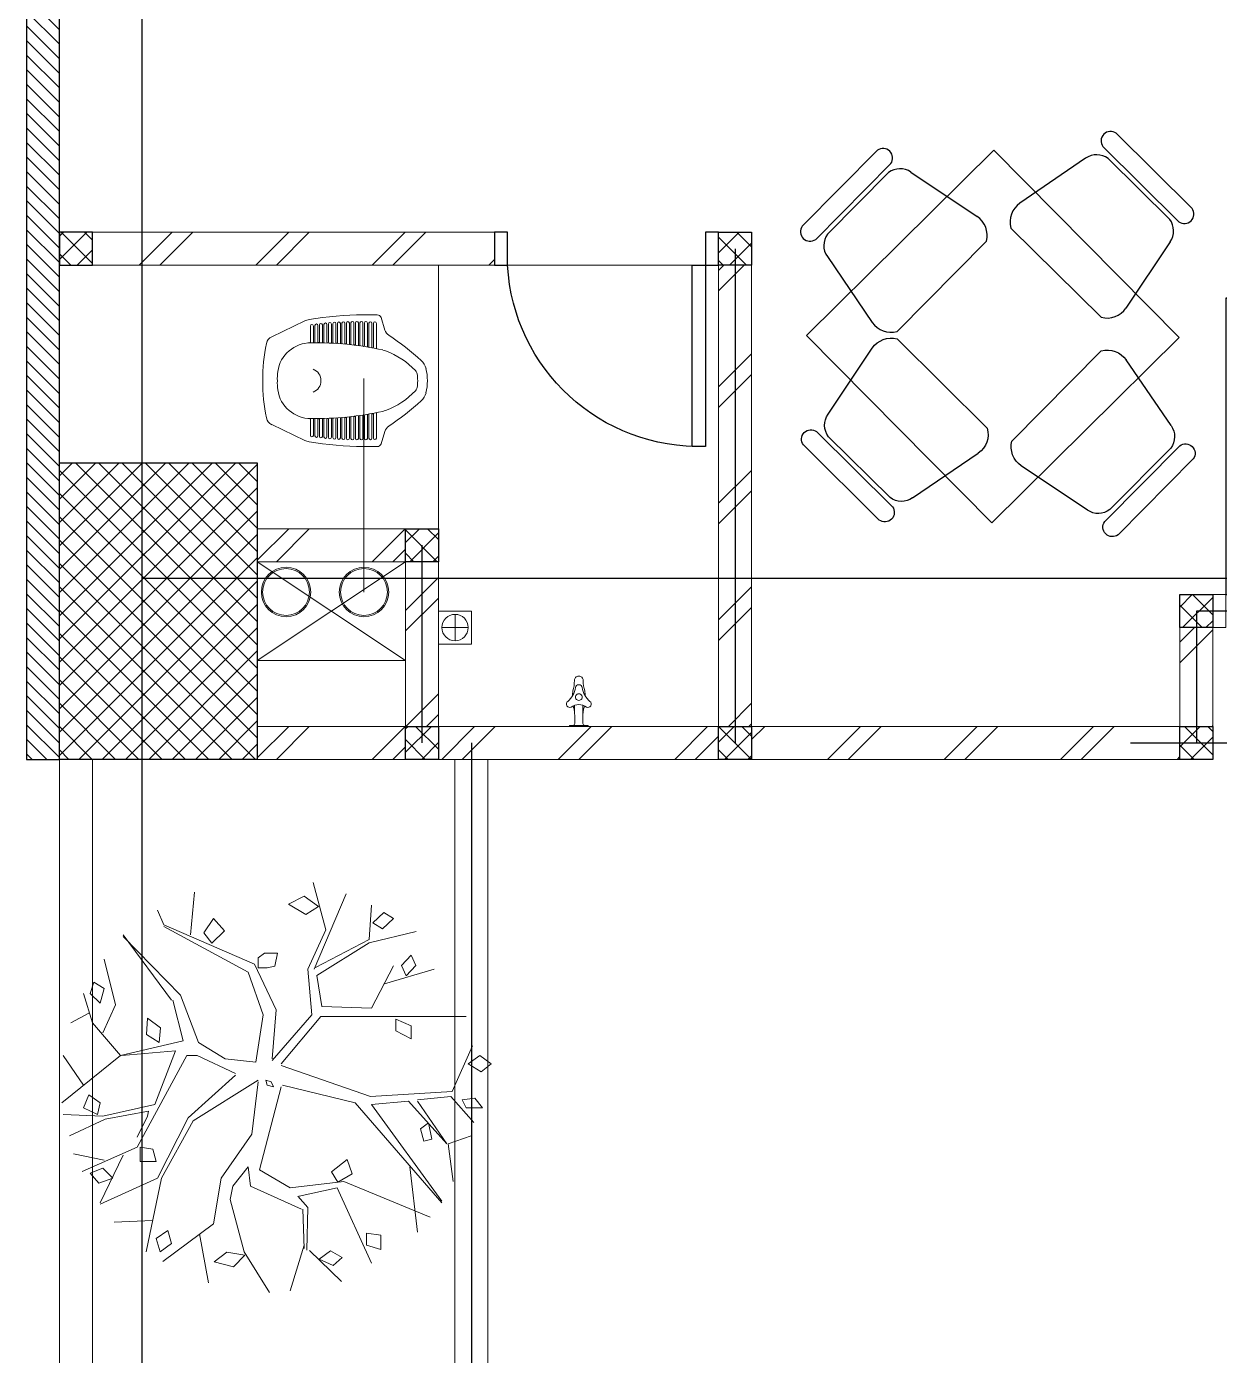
# Model space of a CAD drawing. Header units: millimetres. Extents: x -324 to 75, y -297 to 70.
# Drawn here: x -85.456 to -81.836, y 46.516 to 50.55 of the extents above; entities that cross this region are included whole.
import ezdxf

# ---------------------------------------------------------------- set-up
doc = ezdxf.new("R2010")
doc.units = ezdxf.units.MM
doc.layers.get('defpoints').update_dxf_attribs({"color": 1})
for name, color, linetype, lineweight in [('ars', 11, 'Continuous', 0), ('KOL', 1, 'Continuous', 30), ('KOLOM', 4, 'Continuous', 9), ('lan', 7, 'Continuous', 15), ('POHON', 62, 'Continuous', 5), ('SANITAIR', 15, 'Continuous', 9), ('tem', 5, 'Continuous', 20), ('u', 6, 'Continuous', 20)]:
    doc.layers.add(name, color=color, linetype=linetype, lineweight=lineweight)
doc.layers.add('as', color=1, linetype='Continuous', plot=False)
doc.layers.add('FURNITURE', color=68, linetype='Continuous')
doc.layers.add('Kusen', color=30, linetype='Continuous')
doc.styles.add('ATTR', font='romans.shx', dxfattribs={"width": 0.8, "height": 0.56})

# ---------------------------------------------------------------- blocks, each defined once
blk = doc.blocks.new('bola-3')
at = {"layer": 'POHON'}
for p, q in [((-0.045, 2.245), (-0.318, 1.803)), ((0.177, 2.226), (0.328, 1.732)), ((-0.799, 1.609), (-0.703, 2.138)), ((0.387, 1.789), (0.731, 2.125)), ((-1.198, 1.908), (-0.648, 1.503)), ((0.686, 1.115), (1.057, 1.926)), ((-1.212, 1.009), (-1.377, 1.803)), ((-0.318, 1.803), (-0.469, 1.238)), ((0.315, 1.344), (0.328, 1.767)), ((0.356, 1.785), (0.37, 1.327)), ((1.553, 1.591), (1.47, 0.886)), ((-1.308, 1.468), (-1.721, 1.485)), ((-0.648, 1.503), (-0.566, 1.009)), ((-1.253, 1.009), (-1.872, 1.291)), ((-0.249, 1.097), (0.301, 1.344)), ((0.37, 1.327), (0.26, 1.203)), ((0.755, 1.044), (1.69, 1.432)), ((-1.872, 1.274), (-1.625, 0.762)), ((-0.469, 1.238), (-0.442, 1.097)), ((0.273, 1.203), (0.686, 1.115)), ((0.879, 0.198), (1.814, 1.274)), ((1.814, 1.256), (1.057, 0.216)), ((-0.923, 0.357), (-1.253, 1.009)), ((-0.868, 0.392), (-1.212, 1.009)), ((-0.566, 1.009), (-0.236, 0.533)), ((-0.442, 1.097), (-0.277, 0.886)), ((-0.277, 0.886), (-0.249, 1.097)), ((-0.153, 0.921), (0.177, 1.115)), ((0.177, 1.115), (0.755, 1.044)), ((1.883, 0.639), (1.938, 1.044)), ((-1.473, 0.674), (-2.065, 0.939)), ((0.081, 0.022), (-0.153, 0.921)), ((-1.831, 0.815), (-2.161, 0.745)), ((-0.937, -0.313), (-1.473, 0.674)), ((1.456, 0.18), (1.869, 0.639)), ((1.869, 0.639), (1.553, 0.18)), ((1.883, 0.639), (2.13, 0.551)), ((-2.202, 0.551), (-1.817, 0.374)), ((-1.363, 0.339), (-1.473, 0.568)), ((-0.236, 0.533), (-0.167, -0.031)), ((-1.845, 0.339), (-2.271, 0.322)), ((-1.281, 0.216), (-1.845, 0.339)), ((-1.817, 0.374), (-1.35, 0.286)), ((-1.35, 0.286), (-1.363, 0.339)), ((-0.414, -0.102), (-0.923, 0.357)), ((-0.167, -0.049), (-0.868, 0.392)), ((1.91, 0.128), (2.158, 0.41)), ((-1.652, -0.313), (-2.285, 0.198)), ((-1.061, -0.366), (-1.281, 0.216)), ((0.095, 0.004), (0.879, 0.198)), ((1.057, 0.216), (1.456, 0.18)), ((1.553, 0.163), (1.91, 0.128)), ((-2.051, 0.004), (-2.271, -0.313)), ((0.081, -0.207), (1.044, 0.128)), ((1.044, 0.128), (1.924, 0.075)), ((1.924, 0.075), (2.144, -0.419)), ((-0.414, -0.119), (-0.827, -0.313)), ((-0.524, -0.278), (-0.813, -0.454)), ((-0.194, -0.243), (-0.524, -0.278)), ((-0.194, -0.243), (-0.112, -0.754)), ((-0.015, -0.26), (0.411, -0.754)), ((-0.015, -0.278), (0.026, -0.807)), ((0.081, -0.225), (0.507, -0.736)), ((-1.652, -0.313), (-1.955, -0.666)), ((-0.978, -0.472), (-1.652, -0.313)), ((-1.639, -0.313), (-1.061, -0.366)), ((-0.827, -0.313), (-0.937, -0.313)), ((-1.845, -0.56), (-1.707, -0.86)), ((-1.088, -0.913), (-0.978, -0.472)), ((-0.813, -0.454), (-1.006, -0.966)), ((-1.996, -0.772), (-2.189, -0.666)), ((-1.955, -0.666), (-2.051, -0.983)), ((-1.707, -0.86), (-1.831, -1.354)), ((-0.112, -0.754), (-0.277, -1.213)), ((0.026, -0.807), (-0.208, -1.301)), ((0.411, -0.754), (0.37, -1.248)), ((0.521, -0.842), (0.466, -1.177)), ((0.507, -0.736), (2.075, -0.736)), ((0.521, -0.842), (1.057, -0.825)), ((1.057, -0.825), (1.291, -1.283)), ((-1.625, -1.618), (-1.102, -0.913)), ((-1.006, -0.966), (-1.625, -1.6)), ((1.195, -1.089), (1.731, -1.248)), ((-0.277, -1.213), (-1.185, -1.706)), ((0.37, -1.248), (0.562, -1.671)), ((0.438, -1.248), (0.782, -2.059)), ((0.452, -1.265), (1.03, -1.565)), ((0.466, -1.177), (1.03, -1.53)), ((-0.208, -1.301), (-1.185, -1.724)), ((1.03, -1.53), (1.539, -1.653)), ((1.03, -1.565), (1.057, -1.936)), ((-0.896, -1.618), (-0.854, -2.077)), ((0.562, -1.671), (0.425, -2.182)), ((-1.185, -1.724), (-1.253, -1.883))]:
    blk.add_line(p, q, dxfattribs=at)
for points in [[(-0.435, 1.966), (-0.641, 1.913), (-0.504, 1.807), (-0.311, 1.842)], [(0.49, 1.882), (0.641, 1.953), (0.738, 1.864), (0.614, 1.794)], [(-1.226, 1.803), (-1.267, 1.662), (-1.143, 1.573), (-1.102, 1.715)], [(1.155, 1.778), (1.001, 1.734), (1.001, 1.602), (1.155, 1.624)], [(-1.735, 1.009), (-1.886, 1.062), (-1.982, 0.956), (-1.845, 0.903)], [(0.691, 1.051), (0.622, 0.941), (0.794, 0.809), (0.846, 0.963)], [(-1.441, 0.676), (-1.441, 0.831), (-1.269, 0.831), (-1.303, 0.698)], [(1.671, 0.412), (1.585, 0.478), (1.62, 0.61), (1.706, 0.588)], [(-1.9, 0.322), (-2.051, 0.251), (-1.996, 0.11), (-1.872, 0.198)], [(2.034, 0.163), (2.075, 0.251), (2.254, 0.251), (2.171, 0.145)], [(-0.002, 0.022), (-0.07, 0.004), (-0.084, -0.049), (-0.029, -0.031)], [(2.099, -0.225), (2.237, -0.137), (2.347, -0.225), (2.223, -0.313)], [(-1.236, -0.454), (-1.374, -0.543), (-1.36, -0.719), (-1.222, -0.613)], [(1.319, -0.706), (1.319, -0.582), (1.484, -0.494), (1.484, -0.635)], [(-1.872, -0.878), (-1.982, -0.983), (-1.941, -1.107), (-1.831, -1.036)], [(-0.167, -1.261), (-0.167, -1.367), (-0.098, -1.42), (0.04, -1.42), (0.012, -1.279), (-0.07, -1.261)], [(1.43, -1.175), (1.379, -1.285), (1.482, -1.396), (1.534, -1.285)], [(-0.667, -1.528), (-0.753, -1.638), (-0.65, -1.792), (-0.53, -1.66)], [(1.069, -1.748), (1.173, -1.682), (1.293, -1.792), (1.19, -1.858)], [(0.485, -1.924), (0.347, -1.836), (0.158, -1.947), (0.33, -2.035)]]:
    blk.add_lwpolyline(points, close=True, dxfattribs=at)
at = {"layer": 'POHON', "style": 'ATTR', "width": 0.8, "flags": 9}
blk.add_attdef('ESTCODE', (-0.07, 0.004), '', height=0.00000926, dxfattribs=at)
blk = doc.blocks.new("k1'")
at = {"layer": 'ars'}
h = blk.add_hatch(dxfattribs=at)
h.set_pattern_fill('_USER', color=256, scale=0.05, angle=45, double=1, pattern_type=0)
h.set_pattern_definition([(45, (0, -5), (-0.03535534, 0.03535534), []), (135, (0, -5), (-0.03535534, -0.03535534), [])])
h.paths.add_polyline_path([(-0.3, -0.45), (0.3, -0.45), (0.3, 0.45), (-0.3, 0.45)])
at = {"layer": 'KOL'}
blk.add_lwpolyline([(-0.3, -0.45), (0.3, -0.45), (0.3, 0.45), (-0.3, 0.45)], close=True, dxfattribs=at)
blk = doc.blocks.new('KRAN ATAS')
for p, q in [((-0.0198, 0), (0, 0)), ((-0.0198, -0.0015), (-0.0198, 0)), ((0.0198, 0), (0, 0)), ((0.0198, -0.0015), (0.0198, 0)), ((-0.0193, -0.002), (0, -0.002)), ((-0.0087, -0.006), (-0.0087, -0.0441)), ((0.0193, -0.002), (0, -0.002)), ((0.0087, -0.006), (0.0087, -0.0441))]:
    blk.add_line(p, q)
for centre, radius, start, end in [((-0.0193, -0.0015), 0.0005, 180, 270), ((-0.0127, -0.006), 0.004, 0, 90), ((-0.0388, -0.0275), 0.03, 343.7486, 0), ((0.0127, -0.006), 0.004, 90, 180), ((0.0388, -0.0275), 0.03, 180, 196.2514), ((0.0193, -0.0015), 0.0005, 270, 0), ((-0.0191, -0.047), 0.00682, 147.2603, 232.4214), ((-0.0188, -0.0464), 0.00682, 67.5786, 152.7397), ((-0.0514, -0.0871), 0.0447, 7.4918, 50.9581), ((0, -0.0187), 0.0268, 232.9628, 307.0372), ((0.0743, -0.0604), 0.0878, 163.7486, 168.4446), ((-0.0004, -0.0613), 0.0068, 86.5771, 273.4229), ((0.0004, -0.0613), 0.0068, 266.5771, 93.4229), ((0.0514, -0.0871), 0.0447, 129.0419, 172.5082), ((-0.0743, -0.0604), 0.0878, 11.5554, 16.2514), ((0.0188, -0.0464), 0.00682, 27.2603, 112.4214), ((0.0191, -0.047), 0.00682, 307.5786, 32.7397), ((0.0743, -0.0604), 0.0878, 182.0552, 189.0251), ((-0.0892, -0.0965), 0.08, 0.3555, 16.2023), ((-0.0003, -0.0804), 0.00682, 187.5786, 272.7397), ((0.0003, -0.0804), 0.00682, 267.2603, 352.4214), ((0.0892, -0.0965), 0.08, 163.7977, 179.6445), ((-0.0743, -0.0604), 0.0878, 350.9749, 357.9448), ((-0.0004, -0.0965), 0.0088, 176.8553, 272.6444), ((0.0004, -0.0965), 0.0088, 267.3556, 3.1447)]:
    blk.add_arc(centre, radius, start, end)
blk = doc.blocks.new('AVOOR')
blk.add_lwpolyline([(-21.8185, -71.5914), (-21.9185, -71.5914), (-21.9185, -71.4914), (-21.8185, -71.4914)], close=True)
for points in [[(-21.8685, -71.5014), (-21.8685, -71.5814)], [(-21.9085, -71.5414), (-21.8285, -71.5414)]]:
    blk.add_lwpolyline(points)
blk.add_circle((-21.8685, -71.5414), 0.04)
blk = doc.blocks.new('CL J D')
for p, q in [((0.0275, 0.1273), (0.1283, 0.1756)), ((0.1587, 0.1615), (0.1587, 0.1111)), ((0.1676, 0.1615), (0.1676, 0.1111)), ((0.1723, 0.1631), (0.1723, 0.1111)), ((0.1812, 0.1631), (0.1812, 0.1109)), ((0.186, 0.1645), (0.186, 0.1109)), ((0.1949, 0.1645), (0.1949, 0.1105)), ((0.1996, 0.1657), (0.1996, 0.1105)), ((0.2085, 0.1657), (0.2085, 0.11)), ((0.2133, 0.1667), (0.2133, 0.11)), ((0.2222, 0.1667), (0.2222, 0.1092)), ((0.2269, 0.1676), (0.2269, 0.1092)), ((0.2358, 0.1676), (0.2358, 0.1082)), ((0.2406, 0.1682), (0.2406, 0.1082)), ((0.2495, 0.1682), (0.2495, 0.107)), ((0.2542, 0.1687), (0.2542, 0.107)), ((0.2631, 0.1687), (0.2631, 0.1056)), ((0.2679, 0.169), (0.2679, 0.1056)), ((0.2768, 0.169), (0.2768, 0.104)), ((0.2815, 0.1692), (0.2815, 0.104)), ((0.2904, 0.1692), (0.2904, 0.1022)), ((0.2952, 0.1691), (0.2952, 0.1022)), ((0.3041, 0.1691), (0.3041, 0.1003)), ((0.306, 0.1938), (0.3479, 0.1938)), ((0.3088, 0.1689), (0.3088, 0.1003)), ((0.3177, 0.1689), (0.3177, 0.0981)), ((0.3225, 0.1685), (0.3225, 0.0981)), ((0.3314, 0.1685), (0.3314, 0.0957)), ((0.3361, 0.1679), (0.3361, 0.0957)), ((0.345, 0.1679), (0.345, 0.093)), ((0.3709, 0.1476), (0.3594, 0.1853)), ((0.145, 0.1598), (0.145, 0.1109)), ((0.1539, 0.1598), (0.1539, 0.1111)), ((0.2358, -0.18), (0.2358, -0.1206)), ((0.2406, -0.1807), (0.2406, -0.1206)), ((0.2495, -0.1807), (0.2495, -0.1195)), ((0.2542, -0.1812), (0.2542, -0.1195)), ((0.2631, -0.1812), (0.2631, -0.1181)), ((0.2679, -0.1815), (0.2679, -0.1181)), ((0.2768, -0.1815), (0.2768, -0.1165)), ((0.2815, -0.1816), (0.2815, -0.1165)), ((0.2904, -0.1816), (0.2904, -0.1147)), ((0.2952, -0.1816), (0.2952, -0.1147)), ((0.3041, -0.1816), (0.3041, -0.1127)), ((0.3088, -0.1813), (0.3088, -0.1127)), ((0.3177, -0.1813), (0.3177, -0.1105)), ((0.3225, -0.1809), (0.3225, -0.1105)), ((0.3314, -0.1809), (0.3314, -0.1081)), ((0.3361, -0.1803), (0.3361, -0.1081)), ((0.345, -0.1803), (0.345, -0.1055)), ((0.0275, -0.1398), (0.1283, -0.188)), ((0.145, -0.1722), (0.145, -0.1234)), ((0.1539, -0.1722), (0.1539, -0.1236)), ((0.1587, -0.174), (0.1587, -0.1236)), ((0.1676, -0.174), (0.1676, -0.1236)), ((0.1723, -0.1756), (0.1723, -0.1236)), ((0.1812, -0.1756), (0.1812, -0.1234)), ((0.186, -0.177), (0.186, -0.1234)), ((0.1949, -0.177), (0.1949, -0.123)), ((0.1996, -0.1782), (0.1996, -0.123)), ((0.2085, -0.1782), (0.2085, -0.1224)), ((0.2133, -0.1792), (0.2133, -0.1224)), ((0.2222, -0.1792), (0.2222, -0.1216)), ((0.2269, -0.18), (0.2269, -0.1216)), ((0.3709, -0.16), (0.3594, -0.1977)), ((0.306, -0.2062), (0.3479, -0.2062))]:
    blk.add_line(p, q)
for centre, radius, start, end in [((0.1462, 0.1381), 0.0415, 97.4366, 115.5884), ((0.3183, -0.8979), 1.0917, 90.6447, 99.3564), ((0.1495, 0.1598), 0.00445, 0, 180), ((0.1631, 0.1615), 0.00445, 0, 180), ((0.1768, 0.1631), 0.00445, 0, 180), ((0.1904, 0.1645), 0.00445, 0, 180), ((0.2041, 0.1657), 0.00445, 0, 180), ((0.2177, 0.1667), 0.00445, 0, 180), ((0.2314, 0.1676), 0.00445, 0, 180), ((0.245, 0.1682), 0.00445, 0, 180), ((0.2587, 0.1687), 0.00445, 0, 180), ((0.2723, 0.169), 0.00445, 0, 180), ((0.286, 0.1692), 0.00445, 0, 180), ((0.2996, 0.1691), 0.00445, 0, 180), ((0.3133, 0.1689), 0.00445, 0, 180), ((0.3269, 0.1685), 0.00445, 0, 180), ((0.3406, 0.1679), 0.00445, 0, 180), ((0.3479, 0.1818), 0.012, 16.9837, 90), ((0.0403, 0.1006), 0.0297, 115.5884, 167.907), ((0.3992, 0.1563), 0.0297, 196.9837, 236.587), ((-0.0629, -0.5443), 0.8096, 47.7542, 56.587), ((0.5098, 0), 0.5098, 167.907, 180.7001), ((0.1458, 0.0077), 0.1009, 89.3646, 171.9631), ((0.1427, 0.1109), 0.00237, 271.7186, 0), ((0.1639, -0.8282), 0.9369, 77.6038, 91.0419), ((0.1563, 0.1111), 0.00237, 180, 0), ((0.17, 0.1111), 0.00237, 180, 0), ((0.1836, 0.1109), 0.00237, 180, 0), ((0.1973, 0.1105), 0.00237, 180, 0), ((0.2109, 0.11), 0.00237, 180, 0), ((0.2246, 0.1092), 0.00237, 180, 0), ((0.2382, 0.1082), 0.00237, 180, 0), ((0.2519, 0.107), 0.00237, 180, 0), ((0.2655, 0.1056), 0.00237, 180, 0), ((0.2792, 0.104), 0.00237, 180, 0), ((0.2928, 0.1022), 0.00237, 180, 0), ((0.3064, 0.1003), 0.00237, 180, 0), ((0.3201, 0.0981), 0.00237, 180, 0), ((0.3337, 0.0957), 0.00237, 180, 0), ((0.3474, 0.093), 0.00237, 180, 258.7357), ((0.3518, 0.0291), 0.0593, 68.9695, 77.1263), ((0.2831, -0.1497), 0.2509, 43.8785, 68.9695), ((0.4495, 0.0199), 0.0475, 13.4838, 47.7542), ((0.1995, 0.0001), 0.1551, 171.9445, 182.3259), ((0.1409, -0.0052), 0.0359, 358.3993, 69.7102), ((0.4511, 0.0118), 0.0178, 9.3054, 43.8785), ((0.3402, -0.0063), 0.1302, 0.0418, 9.3054), ((0.3402, -0.0063), 0.1598, 0.034, 13.4838), ((0.5098, -0.0125), 0.5098, 179.2999, 192.093), ((0.1995, -0.0125), 0.1551, 177.6741, 188.0555), ((0.1458, -0.0202), 0.1009, 188.0369, 270.6354), ((0.1409, -0.0072), 0.0359, 290.2898, 1.6007), ((0.2831, 0.1372), 0.2509, 291.0305, 316.1215), ((0.4511, -0.0243), 0.0178, 316.1215, 350.6946), ((0.3402, -0.0061), 0.1302, 350.6946, 359.9582), ((0.3402, -0.0061), 0.1598, 346.5162, 359.966), ((-0.0629, 0.5318), 0.8096, 303.413, 312.2458), ((0.4495, -0.0323), 0.0475, 312.2458, 346.5162), ((0.0403, -0.113), 0.0297, 192.093, 244.4116), ((0.1639, 0.8157), 0.9369, 268.9581, 282.3962), ((0.1836, -0.1234), 0.00237, 0, 180), ((0.1973, -0.123), 0.00237, 0, 180), ((0.2109, -0.1224), 0.00237, 0, 180), ((0.2246, -0.1216), 0.00237, 0, 180), ((0.2382, -0.1206), 0.00237, 0, 180), ((0.2519, -0.1195), 0.00237, 0, 180), ((0.2655, -0.1181), 0.00237, 0, 180), ((0.2792, -0.1165), 0.00237, 0, 180), ((0.2928, -0.1147), 0.00237, 0, 180), ((0.3064, -0.1127), 0.00237, 0, 180), ((0.3201, -0.1105), 0.00237, 0, 180), ((0.3337, -0.1081), 0.00237, 0, 180), ((0.3474, -0.1055), 0.00237, 101.2643, 180), ((0.3518, -0.0415), 0.0593, 282.8737, 291.0305), ((0.1427, -0.1234), 0.00237, 0, 88.2814), ((0.1563, -0.1236), 0.00237, 0, 180), ((0.17, -0.1236), 0.00237, 0, 180), ((0.3992, -0.1687), 0.0297, 123.413, 163.0163), ((0.1462, -0.1506), 0.0415, 244.4116, 262.5634), ((0.3183, 0.8854), 1.0917, 260.6436, 269.3553), ((0.1495, -0.1722), 0.00445, 180, 0), ((0.1631, -0.174), 0.00445, 180, 0), ((0.1768, -0.1756), 0.00445, 180, 0), ((0.1904, -0.177), 0.00445, 180, 0), ((0.2041, -0.1782), 0.00445, 180, 0), ((0.2177, -0.1792), 0.00445, 180, 0), ((0.2314, -0.18), 0.00445, 180, 0), ((0.245, -0.1807), 0.00445, 180, 0), ((0.2587, -0.1812), 0.00445, 180, 0), ((0.2723, -0.1815), 0.00445, 180, 0), ((0.286, -0.1816), 0.00445, 180, 0), ((0.2996, -0.1816), 0.00445, 180, 0), ((0.3133, -0.1813), 0.00445, 180, 0), ((0.3269, -0.1809), 0.00445, 180, 0), ((0.3406, -0.1803), 0.00445, 180, 0), ((0.3479, -0.1942), 0.012, 270, 343.0163)]:
    blk.add_arc(centre, radius, start, end)
blk = doc.blocks.new('P.60')
at = {"layer": 'Kusen'}
for points in [[(1472.8348, 997.5354), (1472.8748, 997.5354), (1472.8748, 997.4354), (1472.8348, 997.4354)], [(1473.4748, 997.5354), (1473.5148, 997.5354), (1473.5148, 997.4354), (1473.4748, 997.4354)], [(1472.8748, 996.8854), (1472.9148, 996.8854), (1472.9148, 997.4354), (1472.8748, 997.4354)]]:
    blk.add_lwpolyline(points, close=True, dxfattribs=at)
blk.add_arc((1472.8948, 997.4658), 0.5808, 268.0266, 356.9943, dxfattribs=at)
blk = doc.blocks.new('P-90')
at = {"layer": 'Kusen'}
blk.add_lwpolyline([(374.6908, -21.5979), (374.7408, -21.5979), (374.7408, -22.4979), (374.6908, -22.4979)], close=True, dxfattribs=at)
at = {"layer": 'Kusen', "lineweight": 9}
for points in [[(373.8008, -22.4979), (373.8408, -22.4979), (373.8408, -22.5979), (373.8008, -22.5979)], [(374.7408, -22.4979), (374.7808, -22.4979), (374.7808, -22.5979), (374.7408, -22.5979)]]:
    blk.add_lwpolyline(points, close=True, dxfattribs=at)
at = {"layer": 'Kusen'}
blk.add_arc((374.7408, -22.4979), 0.9, 90, 180, dxfattribs=at)
blk = doc.blocks.new('Manager Chair')
for p, q in [((6.793595, 0), (-6.793595, 0)), ((6.793595, -2.40006), (-6.793595, -2.40006)), ((5.764665, -3), (-5.250155, -3)), ((-7.308135, -5), (-9.242845, -14.93924)), ((7.82266, -5), (9.757352, -14.93924)), ((-7.822645, -18), (8.337156, -18))]:
    blk.add_line(p, q)
for centre, radius, start, end in [((-6.608415, -1.20003), 1.214231, 98.77222, 261.2278), ((6.608435, -1.20003), 1.214228, 278.7714, 81.22861), ((-4.915795, -5.40289), 2.426032, 97.92188, 170.4409), ((5.430285, -5.40292), 2.42607, 9.559852, 82.07782), ((-6.352795, -15.45813), 2.936262, 169.8216, 239.9611), ((6.867295, -15.45813), 2.936262, 300.0388, 10.17842)]:
    blk.add_arc(centre, radius, start, end)
at = {"style": 'ATTR', "width": 0.8, "flags": 9}
blk.add_attdef('ESTCODE', (0, 0), '', height=0.003816, dxfattribs=at)
blk = doc.blocks.new('mj makan')
blk.add_lwpolyline([(-0.0055, 1.1314), (0.5629, 0.5684), (0, 0), (-0.5684, 0.5629)], close=True)
for p, xscale, yscale, zscale, rotation in [((-0.4923, 1.0685), -0.02383953608250516, 0.02383953608250516, 0.02383953608250516, 44.72219960516194), ((0.4614, 1.0156), -0.02383953608250517, 0.02383953608250517, 0.02383953608250517, 314.7221996051619)]:
    blk.add_blockref('Manager Chair', p, dxfattribs=dict(xscale=xscale, yscale=yscale, zscale=zscale, rotation=rotation))
at = {"extrusion": (0, 0, -1)}
for p, xscale, yscale, zscale, rotation in [((-0.457, 0.1222), -0.02383953608250516, 0.02383953608250516, -0.02383953608250516, 135.277800394838), ((0.4971, 0.0786), -0.0238395360825052, 0.0238395360825052, -0.0238395360825052, 225.2778003948382)]:
    blk.add_blockref('Manager Chair', p, dxfattribs=dict(at, xscale=xscale, yscale=yscale, zscale=zscale, rotation=rotation))
blk = doc.blocks.new('K 10.10')
at = {"layer": 'ars'}
h = blk.add_hatch(dxfattribs=at)
h.set_pattern_fill('_USER', color=256, scale=0.05, angle=45, double=1, pattern_type=0)
h.set_pattern_definition([(45, (0, 0), (-0.035355339, 0.035355339), []), (135, (0, 0), (-0.035355339, -0.035355339), [])])
h.paths.add_polyline_path([(1560.5383, 1380.4069), (1560.6383, 1380.4069), (1560.6383, 1380.5069), (1560.5383, 1380.5069)])
at = {"layer": 'KOL'}
blk.add_lwpolyline([(1560.5383, 1380.4069), (1560.6383, 1380.4069), (1560.6383, 1380.5069), (1560.5383, 1380.5069)], close=True, dxfattribs=at)
blk = doc.blocks.new('A-2')
at = {"layer": 'ars'}
h = blk.add_hatch(dxfattribs=at)
h.set_pattern_fill('ANSI31', color=256, scale=0.25, angle=180, style=0)
h.set_pattern_definition([(135, (-32.84, 5.669545), (0.022097087, 0.022097087), [])])
h.paths.add_polyline_path([(-32.24, 56.3695), (-32.74, 56.3695), (-32.84, 56.3695), (-32.84, 50.5695), (-32.74, 50.5695), (-32.74, 56.2695), (-32.24, 56.2695)])
h = blk.add_hatch(dxfattribs=at)
h.set_pattern_fill('TEMBOK', color=256, scale=0.25)
h.set_pattern_definition([(45, (9.0228, -2.0551), (-0.1767767, 0.1767767), []), (45, (9.0853, -2.0551), (-0.1767767, 0.1767767), [])])
h.paths.add_polyline_path([(-31.42, 52.0695), (-32.64, 52.0695), (-32.64, 52.1695), (-31.42, 52.1695)])
h = blk.add_hatch(dxfattribs=at)
h.set_pattern_fill('TEMBOK', color=256, scale=0.25)
h.set_pattern_definition([(45, (6.3428, -6.1551), (-0.1767767, 0.1767767), []), (45, (6.4053, -6.1551), (-0.1767767, 0.1767767), [])])
h.paths.add_polyline_path([(-30.74, 50.6695), (-30.64, 50.6695), (-30.64, 52.0695), (-30.74, 52.0695)])
h = blk.add_hatch(dxfattribs=at)
h.set_pattern_fill('TEMBOK', color=256, scale=0.25)
h.set_pattern_definition([(45, (9.0228, -2.9551), (-0.1767767, 0.1767767), []), (45, (9.0853, -2.9551), (-0.1767767, 0.1767767), [])])
h.paths.add_polyline_path([(-31.69, 51.1695), (-32.14, 51.1695), (-32.14, 51.2695), (-31.69, 51.2695)])
h = blk.add_hatch(dxfattribs=at)
h.set_pattern_fill('TEMBOK', color=256, scale=0.25)
h.set_pattern_definition([(45, (7.2928, -7.0551), (-0.1767767, 0.1767767), []), (45, (7.3553, -7.0551), (-0.1767767, 0.1767767), [])])
h.paths.add_polyline_path([(-31.69, 50.6695), (-31.59, 50.6695), (-31.59, 51.1695), (-31.69, 51.1695)])
h = blk.add_hatch(dxfattribs=at)
h.set_pattern_fill('TEMBOK', color=256, scale=0.25)
h.set_pattern_definition([(45, (4.9428, -7.2551), (-0.1767767, 0.1767767), []), (45, (5.0053, -7.2551), (-0.1767767, 0.1767767), [])])
h.paths.add_polyline_path([(-29.34, 50.6695), (-29.24, 50.6695), (-29.24, 50.9695), (-29.34, 50.9695)])
h = blk.add_hatch(dxfattribs=at)
h.set_pattern_fill('TEMBOK', color=256, scale=0.25)
h.set_pattern_definition([(45, (9.0228, -3.5551), (-0.1767767, 0.1767767), []), (45, (9.0853, -3.5551), (-0.1767767, 0.1767767), [])])
h.paths.add_polyline_path([(-31.69, 50.5695), (-32.14, 50.5695), (-32.14, 50.6695), (-31.69, 50.6695)])
h = blk.add_hatch(dxfattribs=at)
h.set_pattern_fill('TEMBOK', color=256, scale=0.25)
h.set_pattern_definition([(45, (8.1728, -3.5551), (-0.1767767, 0.1767767), []), (45, (8.2353, -3.5551), (-0.1767767, 0.1767767), [])])
h.paths.add_polyline_path([(-30.74, 50.5695), (-31.59, 50.5695), (-31.59, 50.6695), (-30.74, 50.6695)])
h = blk.add_hatch(dxfattribs=at)
h.set_pattern_fill('TEMBOK', color=256, scale=0.25)
h.set_pattern_definition([(45, (7.2228, -3.5551), (-0.1767767, 0.1767767), []), (45, (7.2853, -3.5551), (-0.1767767, 0.1767767), [])])
h.paths.add_polyline_path([(-29.34, 50.5695), (-30.64, 50.5695), (-30.64, 50.6695), (-29.34, 50.6695)])
for centre, radius in [((-32.0525, 51.0774), 0.075), ((-31.816, 51.0774), 0.075), ((-32.0525, 51.0774), 0.071), ((-31.816, 51.0774), 0.071)]:
    blk.add_circle(centre, radius, dxfattribs=at)
at = {"layer": 'as'}
for p, q in [((-32.49, 56.1195), (-32.49, 43.0195)), ((-30.69, 52.1195), (-30.69, 50.6195)), ((-31.64, 51.2195), (-31.64, 50.6195)), ((-32.49, 51.1195), (41.91, 51.1195)), ((-29.29, 51.0195), (-29.29, 50.6195)), ((-28.19, 51.0195), (-29.29, 51.0195)), ((-31.49, 50.6195), (-31.49, 48.5195)), ((-29.49, 50.6195), (-26.29, 50.6195))]:
    blk.add_line(p, q, dxfattribs=at)
at = {"layer": 'KOL'}
blk.add_lwpolyline([(-32.24, 56.3695), (-32.74, 56.3695), (-32.84, 56.3695), (-32.84, 50.5695), (-32.74, 50.5695), (-32.74, 56.2695), (-32.24, 56.2695), (-32.24, 56.3695)], dxfattribs=at)
at = {"layer": 'lan'}
for p, q in [((-31.59, 51.2695), (-31.59, 52.0695)), ((-31.38, 52.0695), (-30.82, 52.0695))]:
    blk.add_line(p, q, dxfattribs=at)
for points in [[(-32.74, 50.5695), (-32.64, 50.5695), (-32.64, 48.5695), (-32.74, 48.5695)], [(-31.54, 50.5695), (-31.44, 50.5695), (-31.44, 48.5695), (-31.54, 48.5695)]]:
    blk.add_lwpolyline(points, close=True, dxfattribs=at)
at = {"layer": 'tem'}
for points in [[(-31.42, 52.1695), (-32.64, 52.1695), (-32.64, 52.0695), (-31.42, 52.0695)], [(-30.74, 50.6695), (-30.64, 50.6695), (-30.64, 52.0695), (-30.74, 52.0695)], [(-31.69, 51.2695), (-32.14, 51.2695), (-32.14, 51.1695), (-31.69, 51.1695)], [(-31.69, 50.6695), (-31.59, 50.6695), (-31.59, 51.1695), (-31.69, 51.1695)], [(-29.24, 50.6695), (-29.34, 50.6695), (-29.34, 50.9695), (-29.24, 50.9695)], [(-32.14, 50.5695), (-31.69, 50.5695), (-31.69, 50.6695), (-32.14, 50.6695)], [(-30.74, 50.5695), (-31.59, 50.5695), (-31.59, 50.6695), (-30.74, 50.6695)], [(-29.34, 50.5695), (-30.64, 50.5695), (-30.64, 50.6695), (-29.34, 50.6695)]]:
    blk.add_lwpolyline(points, close=True, dxfattribs=at)
at = {"layer": 'u'}
for points in [[(-31.816, 51.0774), (-31.816, 51.7259)], [(-32.14, 51.1695), (-31.69, 50.8695)], [(-32.14, 50.8695), (-31.6896, 51.1691)], [(-32.14, 50.8695), (-31.69, 50.8695)]]:
    blk.add_lwpolyline(points, dxfattribs=at)
at = {"layer": 'FURNITURE', "xscale": -1}
blk.add_blockref('mj makan', (-29.9105, 51.2876), dxfattribs=at)
at = {"layer": 'KOL', "xscale": -1, "rotation": 180}
blk.add_blockref("k1'", (-32.44, 51.0195), dxfattribs=at)
at = {"layer": 'KOLOM', "extrusion": (0, 0, -1), "xscale": -1, "zscale": -1, "rotation": 180}
blk.add_blockref('K 10.10', (-1527.8983, 1432.5764), dxfattribs=at)
at = {"layer": 'KOLOM', "extrusion": (0, 0, -1), "zscale": -1, "rotation": 180}
for p in [(1591.2783, 1432.5764), (1592.2283, 1431.6764), (1589.8783, 1431.4764), (1592.2283, 1431.0764), (1591.2783, 1431.0764), (1589.8783, 1431.0764)]:
    blk.add_blockref('K 10.10', p, dxfattribs=at)
at = {"layer": 'Kusen', "xscale": -1}
for name, p in [('P.60', (1442.0948, -945.3658)), ('P-90', (345.5408, 73.5674))]:
    blk.add_blockref(name, p, dxfattribs=at)
at = {"layer": 'POHON', "linetype": 'ByBlock', "lineweight": -3, "xscale": -0.28125, "yscale": 0.28125, "zscale": 0.28125, "rotation": 180}
blk.add_blockref('bola-3', (-32.09, 49.582), dxfattribs=at)
at = {"layer": 'SANITAIR', "extrusion": (0, 0, -1), "zscale": -1, "rotation": 180}
blk.add_blockref('CL J D', (32.1235, 51.7128), dxfattribs=at)
at = {"layer": 'SANITAIR', "rotation": 180}
blk.add_blockref('AVOOR', (-53.4081, -20.5718), dxfattribs=at)
at = {"layer": 'SANITAIR', "extrusion": (0, 0, -1), "xscale": -1.450644103627577, "yscale": 1.450644103627577, "zscale": -1.450644103627577, "rotation": 179.9613440846885}
blk.add_blockref('KRAN ATAS', (31.164, 50.6695), dxfattribs=at)

msp = doc.modelspace()

# ---------------------------------------------------------------- block references
at = {"layer": 'defpoints'}
msp.add_blockref('A-2', (-52.6163, -2.2441), dxfattribs=at)

doc.saveas('drawing.dxf')
